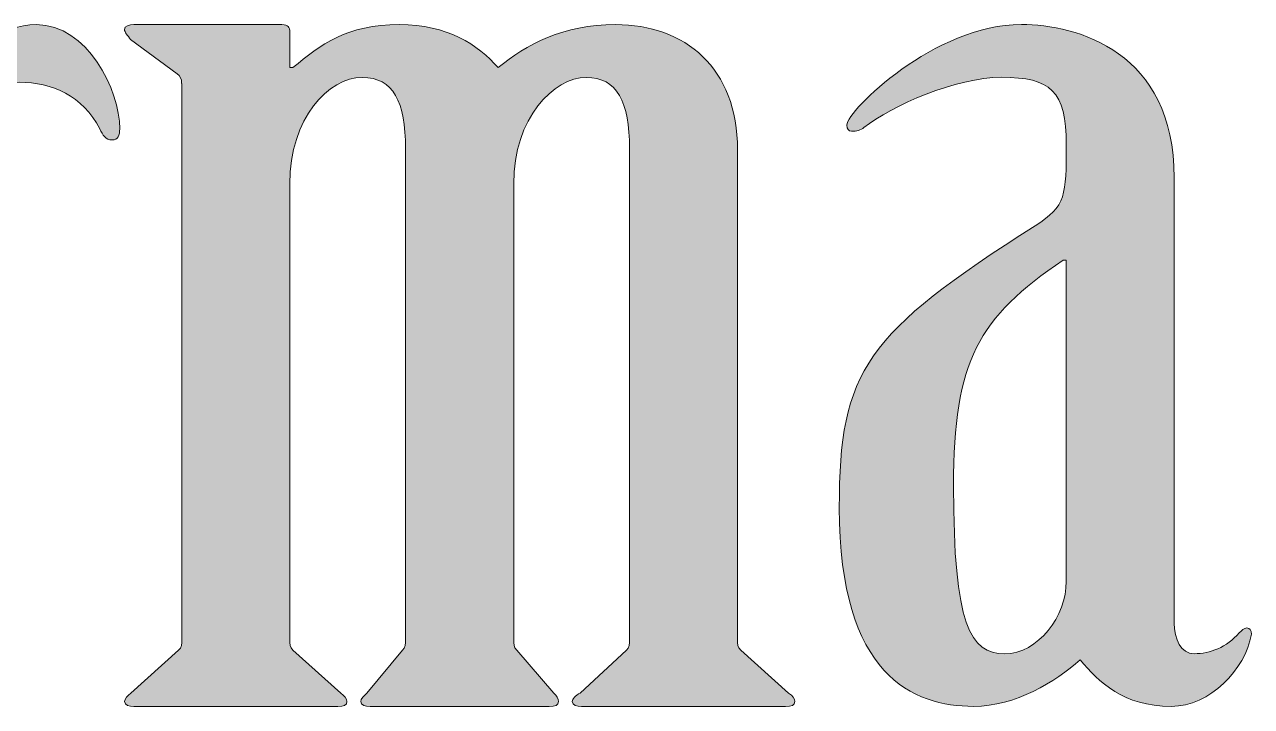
# Model space of a CAD drawing. Header units: inches. Extents: x 589 to 2016, y -1839 to -951.
# Drawn here: x 887.59 to 907.92, y -1545.45 to -1534.14 of the extents above; entities that cross this region are included whole.
import ezdxf

# ---------------------------------------------------------------- set-up
doc = ezdxf.new("R2010")
doc.units = ezdxf.units.IN
doc.header["$MEASUREMENT"] = 0
doc.layers.add('Layer 1', color=7, linetype='Continuous')

# ---------------------------------------------------------------- blocks, each defined once
blk = doc.blocks.new('block 272')
at = {"layer": 'Layer 1', "true_color": 0x010101}
h = blk.add_hatch(color=18, dxfattribs=at)
h.dxf.hatch_style = 2
edge = h.paths.add_edge_path()
edge.add_spline(control_points=[(886.306, -1544.328), (886.306, -1544.409), (886.306, -1544.47), (886.331, -1544.512), (886.331, -1544.512), (887.201, -1545.224), (887.201, -1545.224), (887.278, -1545.264), (887.304, -1545.325), (887.304, -1545.366), (887.304, -1545.426), (887.253, -1545.446), (887.15, -1545.446), (887.15, -1545.446), (883.721, -1545.446), (883.721, -1545.446), (883.619, -1545.446), (883.567, -1545.426), (883.567, -1545.366), (883.567, -1545.325), (883.593, -1545.264), (883.67, -1545.224), (883.67, -1545.224), (884.463, -1544.512), (884.463, -1544.512), (884.514, -1544.471), (884.514, -1544.41), (884.514, -1544.328), (884.514, -1544.328), (884.514, -1535.122), (884.514, -1535.122), (884.514, -1535.041), (884.489, -1534.999), (884.411, -1534.96), (884.411, -1534.96), (883.669, -1534.391), (883.669, -1534.391), (883.593, -1534.329), (883.567, -1534.269), (883.567, -1534.228), (883.567, -1534.167), (883.618, -1534.146), (883.721, -1534.146), (883.721, -1534.146), (886.177, -1534.146), (886.177, -1534.146), (886.254, -1534.146), (886.304, -1534.187), (886.304, -1534.27), (886.304, -1534.27), (886.304, -1534.961), (886.304, -1534.961), (886.304, -1534.961), (886.356, -1534.961), (886.356, -1534.961), (886.764, -1534.554), (887.2, -1534.146), (887.788, -1534.146), (888.633, -1534.146), (889.169, -1535.225), (889.169, -1535.874), (889.169, -1535.976), (889.144, -1536.057), (889.042, -1536.057), (888.939, -1536.057), (888.888, -1535.977), (888.837, -1535.874), (888.555, -1535.325), (888.045, -1535.102), (887.507, -1535.102), (886.764, -1535.102), (886.304, -1535.935), (886.304, -1536.973), (886.304, -1536.973), (886.304, -1544.329), (886.304, -1544.329), (886.304, -1544.329), (886.306, -1544.328), (886.306, -1544.328), (886.306, -1544.328), (886.306, -1544.328), (886.306, -1544.328)], knot_values=[0, 0, 0, 0, 1, 1, 1, 2, 2, 2, 3, 3, 3, 4, 4, 4, 5, 5, 5, 6, 6, 6, 7, 7, 7, 8, 8, 8, 9, 9, 9, 10, 10, 10, 11, 11, 11, 12, 12, 12, 13, 13, 13, 14, 14, 14, 15, 15, 15, 16, 16, 16, 17, 17, 17, 18, 18, 18, 19, 19, 19, 20, 20, 20, 21, 21, 21, 22, 22, 22, 23, 23, 23, 24, 24, 24, 25, 25, 25, 26, 26, 26, 27, 27, 27, 27], degree=3, periodic=1)
h = blk.add_hatch(color=18, dxfattribs=at)
h.dxf.hatch_style = 2
edge = h.paths.add_edge_path()
edge.add_spline(control_points=[(890.195, -1535.122), (890.195, -1535.041), (890.169, -1534.999), (890.118, -1534.96), (890.118, -1534.96), (889.349, -1534.391), (889.349, -1534.391), (889.298, -1534.329), (889.248, -1534.269), (889.248, -1534.228), (889.248, -1534.167), (889.325, -1534.146), (889.402, -1534.146), (889.402, -1534.146), (891.857, -1534.146), (891.857, -1534.146), (891.96, -1534.146), (891.986, -1534.187), (891.986, -1534.27), (891.986, -1534.27), (891.986, -1534.859), (891.986, -1534.859), (891.986, -1534.859), (892.037, -1534.859), (892.037, -1534.859), (892.497, -1534.473), (892.932, -1534.146), (893.802, -1534.146), (894.594, -1534.146), (895.106, -1534.473), (895.44, -1534.859), (895.901, -1534.473), (896.514, -1534.146), (897.384, -1534.146), (898.535, -1534.146), (899.405, -1534.859), (899.405, -1536.219), (899.405, -1536.219), (899.405, -1544.328), (899.405, -1544.328), (899.405, -1544.41), (899.405, -1544.471), (899.457, -1544.512), (899.457, -1544.512), (900.25, -1545.224), (900.25, -1545.224), (900.326, -1545.264), (900.352, -1545.325), (900.352, -1545.366), (900.352, -1545.427), (900.301, -1545.447), (900.198, -1545.447), (900.198, -1545.447), (896.822, -1545.447), (896.822, -1545.447), (896.745, -1545.447), (896.667, -1545.426), (896.667, -1545.366), (896.667, -1545.325), (896.719, -1545.264), (896.795, -1545.224), (896.795, -1545.224), (897.563, -1544.512), (897.563, -1544.512), (897.615, -1544.472), (897.615, -1544.411), (897.615, -1544.328), (897.615, -1544.328), (897.615, -1536.199), (897.615, -1536.199), (897.615, -1535.427), (897.41, -1535.021), (896.898, -1535.021), (896.361, -1535.021), (895.696, -1535.69), (895.696, -1536.789), (895.696, -1536.789), (895.696, -1544.328), (895.696, -1544.328), (895.696, -1544.41), (895.696, -1544.471), (895.748, -1544.512), (895.748, -1544.512), (896.36, -1545.224), (896.36, -1545.224), (896.411, -1545.264), (896.438, -1545.325), (896.438, -1545.366), (896.438, -1545.427), (896.386, -1545.447), (896.283, -1545.447), (896.283, -1545.447), (893.317, -1545.447), (893.317, -1545.447), (893.239, -1545.447), (893.163, -1545.426), (893.163, -1545.366), (893.163, -1545.325), (893.214, -1545.264), (893.265, -1545.224), (893.265, -1545.224), (893.853, -1544.512), (893.853, -1544.512), (893.905, -1544.472), (893.905, -1544.411), (893.905, -1544.328), (893.905, -1544.328), (893.905, -1536.199), (893.905, -1536.199), (893.905, -1535.427), (893.7, -1535.021), (893.189, -1535.021), (892.626, -1535.021), (891.988, -1535.69), (891.988, -1536.789), (891.988, -1536.789), (891.988, -1544.328), (891.988, -1544.328), (891.988, -1544.41), (891.988, -1544.471), (892.039, -1544.512), (892.039, -1544.512), (892.831, -1545.224), (892.831, -1545.224), (892.883, -1545.264), (892.934, -1545.325), (892.934, -1545.366), (892.934, -1545.427), (892.883, -1545.447), (892.78, -1545.447), (892.78, -1545.447), (889.404, -1545.447), (889.404, -1545.447), (889.327, -1545.447), (889.25, -1545.426), (889.25, -1545.366), (889.25, -1545.325), (889.301, -1545.264), (889.353, -1545.224), (889.353, -1545.224), (890.145, -1544.512), (890.145, -1544.512), (890.197, -1544.472), (890.197, -1544.411), (890.197, -1544.328), (890.197, -1544.328), (890.197, -1535.122), (890.197, -1535.122), (890.197, -1535.122), (890.195, -1535.122), (890.195, -1535.122)], knot_values=[0, 0, 0, 0, 1, 1, 1, 2, 2, 2, 3, 3, 3, 4, 4, 4, 5, 5, 5, 6, 6, 6, 7, 7, 7, 8, 8, 8, 9, 9, 9, 10, 10, 10, 11, 11, 11, 12, 12, 12, 13, 13, 13, 14, 14, 14, 15, 15, 15, 16, 16, 16, 17, 17, 17, 18, 18, 18, 19, 19, 19, 20, 20, 20, 21, 21, 21, 22, 22, 22, 23, 23, 23, 24, 24, 24, 25, 25, 25, 26, 26, 26, 27, 27, 27, 28, 28, 28, 29, 29, 29, 30, 30, 30, 31, 31, 31, 32, 32, 32, 33, 33, 33, 34, 34, 34, 35, 35, 35, 36, 36, 36, 37, 37, 37, 38, 38, 38, 39, 39, 39, 40, 40, 40, 41, 41, 41, 42, 42, 42, 43, 43, 43, 44, 44, 44, 45, 45, 45, 46, 46, 46, 47, 47, 47, 48, 48, 48, 49, 49, 49, 50, 50, 50, 50], degree=3, periodic=1)
h = blk.add_hatch(color=18, dxfattribs=at)
h.dxf.hatch_style = 2
edge = h.paths.add_edge_path()
edge.add_spline(control_points=[(906.642, -1544.064), (906.642, -1544.328), (906.745, -1544.572), (906.973, -1544.572), (907.23, -1544.572), (907.51, -1544.47), (907.715, -1544.226), (907.767, -1544.186), (907.792, -1544.146), (907.843, -1544.146), (907.895, -1544.146), (907.92, -1544.185), (907.92, -1544.248), (907.818, -1544.837), (907.23, -1545.445), (906.59, -1545.445), (905.797, -1545.445), (905.389, -1545.04), (905.082, -1544.674), (904.673, -1545.039), (904.007, -1545.445), (903.317, -1545.445), (902.319, -1545.445), (901.091, -1544.938), (901.091, -1542.153), (901.091, -1539.877), (901.526, -1539.267), (904.339, -1537.478), (904.851, -1537.153), (904.851, -1536.971), (904.851, -1536.137), (904.851, -1535.243), (904.594, -1535.019), (903.777, -1535.019), (903.034, -1535.019), (901.96, -1535.487), (901.499, -1535.852), (901.448, -1535.892), (901.372, -1535.914), (901.295, -1535.914), (901.244, -1535.914), (901.218, -1535.873), (901.218, -1535.812), (901.218, -1535.568), (902.676, -1534.144), (904.108, -1534.144), (905.028, -1534.144), (906.641, -1534.593), (906.641, -1536.684), (906.641, -1536.684), (906.642, -1544.064), (906.642, -1544.064), (906.642, -1544.064), (906.642, -1544.064), (906.642, -1544.064)], knot_values=[0, 0, 0, 0, 1, 1, 1, 2, 2, 2, 3, 3, 3, 4, 4, 4, 5, 5, 5, 6, 6, 6, 7, 7, 7, 8, 8, 8, 9, 9, 9, 10, 10, 10, 11, 11, 11, 12, 12, 12, 13, 13, 13, 14, 14, 14, 15, 15, 15, 16, 16, 16, 17, 17, 17, 18, 18, 18, 18], degree=3, periodic=1)
edge = h.paths.add_edge_path()
edge.add_spline(control_points=[(904.852, -1538.048), (904.852, -1538.048), (904.8, -1538.048), (904.8, -1538.048), (903.393, -1539.004), (902.984, -1539.715), (902.984, -1541.788), (902.984, -1544.105), (903.265, -1544.574), (903.828, -1544.574), (904.392, -1544.574), (904.852, -1543.944), (904.852, -1543.375), (904.852, -1543.375), (904.852, -1538.048), (904.852, -1538.048)], knot_values=[0, 0, 0, 0, 1, 1, 1, 2, 2, 2, 3, 3, 3, 4, 4, 4, 5, 5, 5, 5], degree=3, periodic=1)
at = {"layer": 'Layer 1', "lineweight": 0}
for points, knots in [([(886.306, -1544.328), (886.306, -1544.409), (886.306, -1544.47), (886.331, -1544.512), (886.331, -1544.512), (887.201, -1545.224), (887.201, -1545.224), (887.278, -1545.264), (887.304, -1545.325), (887.304, -1545.366), (887.304, -1545.426), (887.253, -1545.446), (887.15, -1545.446), (887.15, -1545.446), (883.721, -1545.446), (883.721, -1545.446), (883.619, -1545.446), (883.567, -1545.426), (883.567, -1545.366), (883.567, -1545.325), (883.593, -1545.264), (883.67, -1545.224), (883.67, -1545.224), (884.463, -1544.512), (884.463, -1544.512), (884.514, -1544.471), (884.514, -1544.41), (884.514, -1544.328), (884.514, -1544.328), (884.514, -1535.122), (884.514, -1535.122), (884.514, -1535.041), (884.489, -1534.999), (884.411, -1534.96), (884.411, -1534.96), (883.669, -1534.391), (883.669, -1534.391), (883.593, -1534.329), (883.567, -1534.269), (883.567, -1534.228), (883.567, -1534.167), (883.618, -1534.146), (883.721, -1534.146), (883.721, -1534.146), (886.177, -1534.146), (886.177, -1534.146), (886.254, -1534.146), (886.304, -1534.187), (886.304, -1534.27), (886.304, -1534.27), (886.304, -1534.961), (886.304, -1534.961), (886.304, -1534.961), (886.356, -1534.961), (886.356, -1534.961), (886.764, -1534.554), (887.2, -1534.146), (887.788, -1534.146), (888.633, -1534.146), (889.169, -1535.225), (889.169, -1535.874), (889.169, -1535.976), (889.144, -1536.057), (889.042, -1536.057), (888.939, -1536.057), (888.888, -1535.977), (888.837, -1535.874), (888.555, -1535.325), (888.045, -1535.102), (887.507, -1535.102), (886.764, -1535.102), (886.304, -1535.935), (886.304, -1536.973), (886.304, -1536.973), (886.304, -1544.329), (886.304, -1544.329), (886.304, -1544.329), (886.306, -1544.328), (886.306, -1544.328), (886.306, -1544.328), (886.306, -1544.328), (886.306, -1544.328)], [0, 0, 0, 0, 1, 1, 1, 2, 2, 2, 3, 3, 3, 4, 4, 4, 5, 5, 5, 6, 6, 6, 7, 7, 7, 8, 8, 8, 9, 9, 9, 10, 10, 10, 11, 11, 11, 12, 12, 12, 13, 13, 13, 14, 14, 14, 15, 15, 15, 16, 16, 16, 17, 17, 17, 18, 18, 18, 19, 19, 19, 20, 20, 20, 21, 21, 21, 22, 22, 22, 23, 23, 23, 24, 24, 24, 25, 25, 25, 26, 26, 26, 27, 27, 27, 27]), ([(890.195, -1535.122), (890.195, -1535.041), (890.169, -1534.999), (890.118, -1534.96), (890.118, -1534.96), (889.349, -1534.391), (889.349, -1534.391), (889.298, -1534.329), (889.248, -1534.269), (889.248, -1534.228), (889.248, -1534.167), (889.325, -1534.146), (889.402, -1534.146), (889.402, -1534.146), (891.857, -1534.146), (891.857, -1534.146), (891.96, -1534.146), (891.986, -1534.187), (891.986, -1534.27), (891.986, -1534.27), (891.986, -1534.859), (891.986, -1534.859), (891.986, -1534.859), (892.037, -1534.859), (892.037, -1534.859), (892.497, -1534.473), (892.932, -1534.146), (893.802, -1534.146), (894.594, -1534.146), (895.106, -1534.473), (895.44, -1534.859), (895.901, -1534.473), (896.514, -1534.146), (897.384, -1534.146), (898.535, -1534.146), (899.405, -1534.859), (899.405, -1536.219), (899.405, -1536.219), (899.405, -1544.328), (899.405, -1544.328), (899.405, -1544.41), (899.405, -1544.471), (899.457, -1544.512), (899.457, -1544.512), (900.25, -1545.224), (900.25, -1545.224), (900.326, -1545.264), (900.352, -1545.325), (900.352, -1545.366), (900.352, -1545.427), (900.301, -1545.447), (900.198, -1545.447), (900.198, -1545.447), (896.822, -1545.447), (896.822, -1545.447), (896.745, -1545.447), (896.667, -1545.426), (896.667, -1545.366), (896.667, -1545.325), (896.719, -1545.264), (896.795, -1545.224), (896.795, -1545.224), (897.563, -1544.512), (897.563, -1544.512), (897.615, -1544.472), (897.615, -1544.411), (897.615, -1544.328), (897.615, -1544.328), (897.615, -1536.199), (897.615, -1536.199), (897.615, -1535.427), (897.41, -1535.021), (896.898, -1535.021), (896.361, -1535.021), (895.696, -1535.69), (895.696, -1536.789), (895.696, -1536.789), (895.696, -1544.328), (895.696, -1544.328), (895.696, -1544.41), (895.696, -1544.471), (895.748, -1544.512), (895.748, -1544.512), (896.36, -1545.224), (896.36, -1545.224), (896.411, -1545.264), (896.438, -1545.325), (896.438, -1545.366), (896.438, -1545.427), (896.386, -1545.447), (896.283, -1545.447), (896.283, -1545.447), (893.317, -1545.447), (893.317, -1545.447), (893.239, -1545.447), (893.163, -1545.426), (893.163, -1545.366), (893.163, -1545.325), (893.214, -1545.264), (893.265, -1545.224), (893.265, -1545.224), (893.853, -1544.512), (893.853, -1544.512), (893.905, -1544.472), (893.905, -1544.411), (893.905, -1544.328), (893.905, -1544.328), (893.905, -1536.199), (893.905, -1536.199), (893.905, -1535.427), (893.7, -1535.021), (893.189, -1535.021), (892.626, -1535.021), (891.988, -1535.69), (891.988, -1536.789), (891.988, -1536.789), (891.988, -1544.328), (891.988, -1544.328), (891.988, -1544.41), (891.988, -1544.471), (892.039, -1544.512), (892.039, -1544.512), (892.831, -1545.224), (892.831, -1545.224), (892.883, -1545.264), (892.934, -1545.325), (892.934, -1545.366), (892.934, -1545.427), (892.883, -1545.447), (892.78, -1545.447), (892.78, -1545.447), (889.404, -1545.447), (889.404, -1545.447), (889.327, -1545.447), (889.25, -1545.426), (889.25, -1545.366), (889.25, -1545.325), (889.301, -1545.264), (889.353, -1545.224), (889.353, -1545.224), (890.145, -1544.512), (890.145, -1544.512), (890.197, -1544.472), (890.197, -1544.411), (890.197, -1544.328), (890.197, -1544.328), (890.197, -1535.122), (890.197, -1535.122), (890.197, -1535.122), (890.195, -1535.122), (890.195, -1535.122)], [0, 0, 0, 0, 1, 1, 1, 2, 2, 2, 3, 3, 3, 4, 4, 4, 5, 5, 5, 6, 6, 6, 7, 7, 7, 8, 8, 8, 9, 9, 9, 10, 10, 10, 11, 11, 11, 12, 12, 12, 13, 13, 13, 14, 14, 14, 15, 15, 15, 16, 16, 16, 17, 17, 17, 18, 18, 18, 19, 19, 19, 20, 20, 20, 21, 21, 21, 22, 22, 22, 23, 23, 23, 24, 24, 24, 25, 25, 25, 26, 26, 26, 27, 27, 27, 28, 28, 28, 29, 29, 29, 30, 30, 30, 31, 31, 31, 32, 32, 32, 33, 33, 33, 34, 34, 34, 35, 35, 35, 36, 36, 36, 37, 37, 37, 38, 38, 38, 39, 39, 39, 40, 40, 40, 41, 41, 41, 42, 42, 42, 43, 43, 43, 44, 44, 44, 45, 45, 45, 46, 46, 46, 47, 47, 47, 48, 48, 48, 49, 49, 49, 50, 50, 50, 50]), ([(906.642, -1544.064), (906.642, -1544.328), (906.745, -1544.572), (906.973, -1544.572), (907.23, -1544.572), (907.51, -1544.47), (907.715, -1544.226), (907.767, -1544.186), (907.792, -1544.146), (907.843, -1544.146), (907.895, -1544.146), (907.92, -1544.185), (907.92, -1544.248), (907.818, -1544.837), (907.23, -1545.445), (906.59, -1545.445), (905.797, -1545.445), (905.389, -1545.04), (905.082, -1544.674), (904.673, -1545.039), (904.007, -1545.445), (903.317, -1545.445), (902.319, -1545.445), (901.091, -1544.938), (901.091, -1542.153), (901.091, -1539.877), (901.526, -1539.267), (904.339, -1537.478), (904.851, -1537.153), (904.851, -1536.971), (904.851, -1536.137), (904.851, -1535.243), (904.594, -1535.019), (903.777, -1535.019), (903.034, -1535.019), (901.96, -1535.487), (901.499, -1535.852), (901.448, -1535.892), (901.372, -1535.914), (901.295, -1535.914), (901.244, -1535.914), (901.218, -1535.873), (901.218, -1535.812), (901.218, -1535.568), (902.676, -1534.144), (904.108, -1534.144), (905.028, -1534.144), (906.641, -1534.593), (906.641, -1536.684), (906.641, -1536.684), (906.642, -1544.064), (906.642, -1544.064), (906.642, -1544.064), (906.642, -1544.064), (906.642, -1544.064)], [0, 0, 0, 0, 1, 1, 1, 2, 2, 2, 3, 3, 3, 4, 4, 4, 5, 5, 5, 6, 6, 6, 7, 7, 7, 8, 8, 8, 9, 9, 9, 10, 10, 10, 11, 11, 11, 12, 12, 12, 13, 13, 13, 14, 14, 14, 15, 15, 15, 16, 16, 16, 17, 17, 17, 18, 18, 18, 18]), ([(904.852, -1538.048), (904.852, -1538.048), (904.8, -1538.048), (904.8, -1538.048), (903.393, -1539.004), (902.984, -1539.715), (902.984, -1541.788), (902.984, -1544.105), (903.265, -1544.574), (903.828, -1544.574), (904.392, -1544.574), (904.852, -1543.944), (904.852, -1543.375), (904.852, -1543.375), (904.852, -1538.048), (904.852, -1538.048)], [0, 0, 0, 0, 1, 1, 1, 2, 2, 2, 3, 3, 3, 4, 4, 4, 5, 5, 5, 5])]:
    blk.add_open_spline(points, degree=3, knots=knots, dxfattribs=at)
blk = doc.blocks.new('block 271')
at = {"layer": 'Layer 1'}
blk.add_blockref('block 272', (0, 0), dxfattribs=at)

msp = doc.modelspace()

# ---------------------------------------------------------------- block references
at = {"layer": 'Layer 1'}
msp.add_blockref('block 271', (0, 0), dxfattribs=at)

doc.saveas('drawing.dxf')
